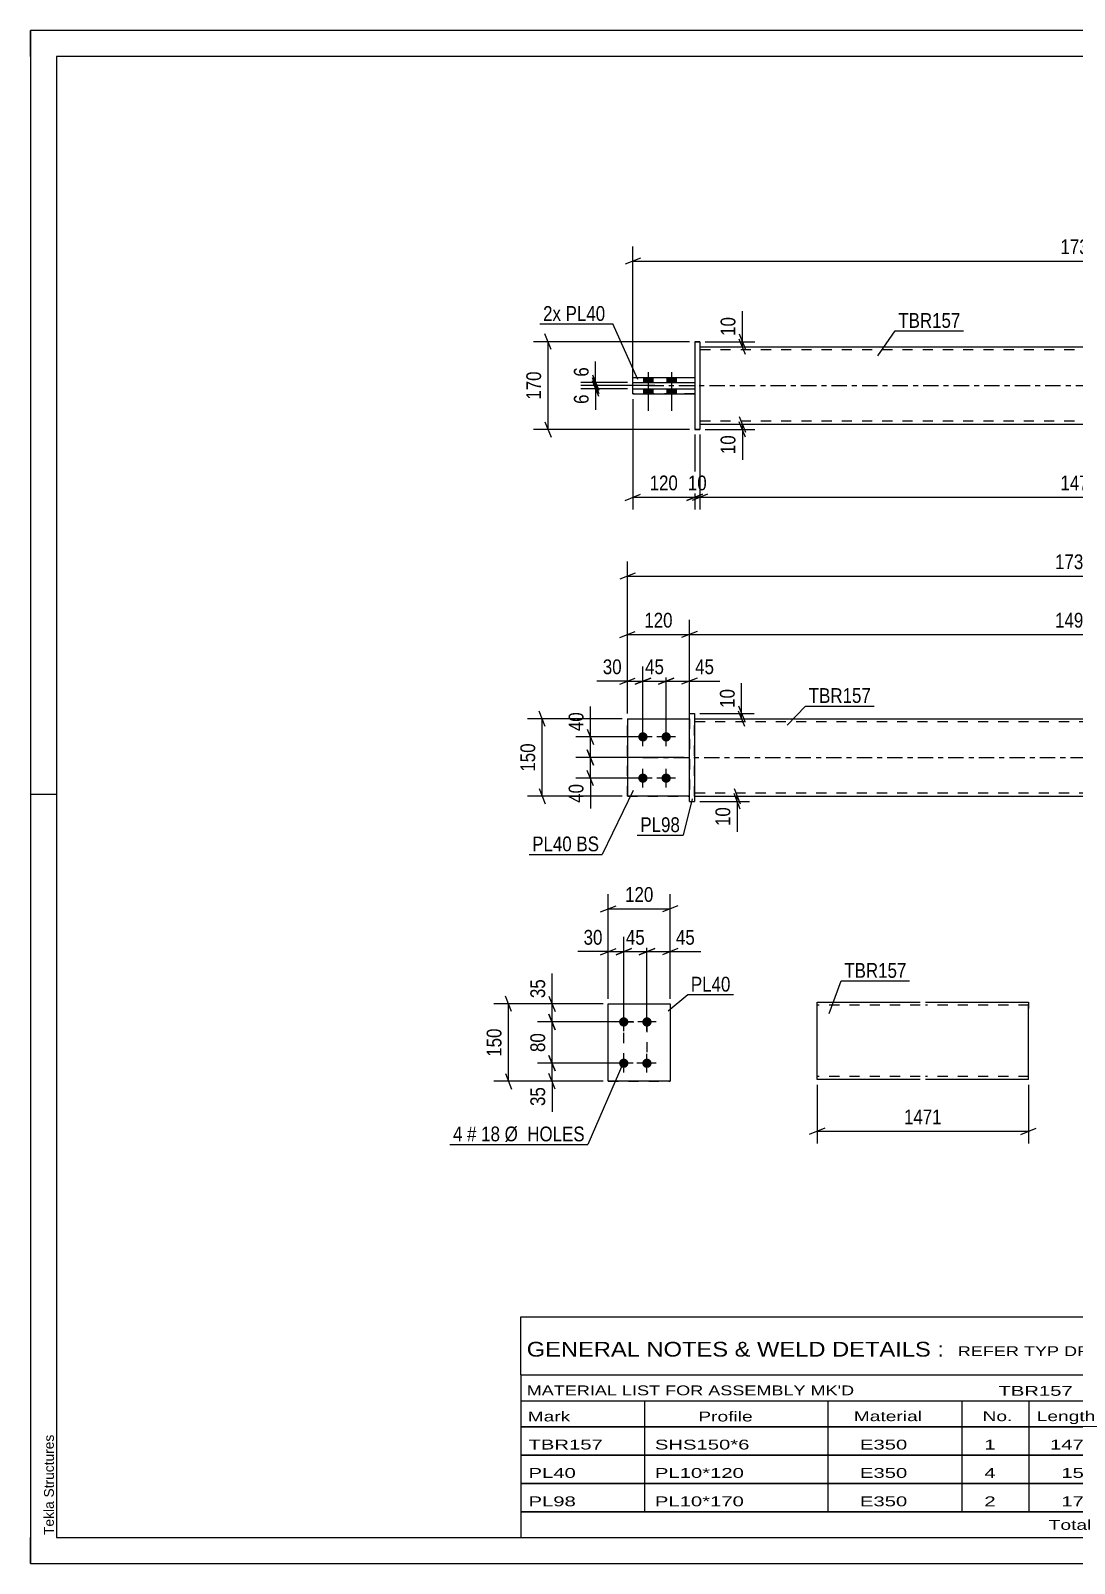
# Model space of a CAD drawing. Header units: millimetres. Extents: x 0 to 420, y 0 to 297.
# Drawn here: x 0 to 202.3, y 0 to 297 of the extents above; entities that cross this region are included whole.
import ezdxf

# ---------------------------------------------------------------- set-up
doc = ezdxf.new("R2010")
doc.units = ezdxf.units.MM
doc.linetypes.add('DXK_LINE_DOT2', pattern=[3.9198, 1.9599, -1.9599])
doc.linetypes.add('DXK_LINE_DOT3', pattern=[5.9187, 2.979, -0.9799, 0.9799, -0.9799])
doc.styles.add('Arial', font='ARIAL.TTF', dxfattribs={"height": 0.2})
doc.styles.add('Arial Narrow', font='ARIALN.TTF', dxfattribs={"height": 0.2})

# ---------------------------------------------------------------- blocks, each defined once
blk = doc.blocks.new('Unknown-580581683-1163')
at = {"color": 5, "linetype": 'Continuous'}
for p, q in [((420, 297), (0, 297)), ((0, 297), (0, 0)), ((0, 292), (0, 297)), ((415, 292), (5, 292)), ((5, 292), (5, 5)), ((5, 149), (0, 149)), ((0, 0), (0, 5)), ((5, 5), (415, 5)), ((0, 0), (420, 0))]:
    blk.add_line(p, q, dxfattribs=at)
at = {"color": 174, "linetype": 'Continuous', "style": 'Arial'}
blk.add_text('Tekla Structures', height=1.9102, rotation=90, dxfattribs=at).set_placement((4.5, 5.5))
blk = doc.blocks.new('Part-580581683-1797 - 1790')
at = {"color": 2, "linetype": 'Continuous'}
for p, q in [((128.68, 163.65), (275.75, 163.65)), ((128.68, 148.65), (275.75, 148.65))]:
    blk.add_line(p, q, dxfattribs=at)
at = {"color": 7, "linetype": 'DXK_LINE_DOT2'}
for p, q in [((128.68, 148.65), (128.68, 163.65)), ((275.75, 163.65), (275.75, 148.65)), ((275.75, 163.05), (128.68, 163.05)), ((275.75, 149.25), (128.68, 149.25))]:
    blk.add_line(p, q, dxfattribs=at)
at = {"color": 7, "linetype": 'DXK_LINE_DOT3'}
blk.add_line((118.68, 156.15), (285.75, 156.15), dxfattribs=at)
blk = doc.blocks.new('Bolt-580581683-1804 - 1790')
at = {"linetype": 'Continuous'}
for points in [[(118.68, 161.05), (118.86, 161.03), (119.04, 160.97), (119.21, 160.88), (119.35, 160.75), (119.46, 160.6), (119.53, 160.43), (119.57, 160.24), (119.57, 160.05), (119.53, 159.87), (119.46, 159.7), (119.35, 159.55), (119.21, 159.42), (119.04, 159.33), (118.86, 159.27), (118.68, 159.25), (118.49, 159.27), (118.31, 159.33), (118.15, 159.42), (118.01, 159.55), (117.9, 159.7), (117.82, 159.87), (117.78, 160.05), (117.78, 160.24), (117.82, 160.43), (117.9, 160.6), (118.01, 160.75), (118.15, 160.88), (118.31, 160.97), (118.49, 161.03)], [(123.18, 161.05), (123.36, 161.03), (123.54, 160.97), (123.71, 160.88), (123.85, 160.75), (123.96, 160.6), (124.03, 160.43), (124.07, 160.24), (124.07, 160.05), (124.03, 159.87), (123.96, 159.7), (123.85, 159.55), (123.71, 159.42), (123.54, 159.33), (123.36, 159.27), (123.18, 159.25), (122.99, 159.27), (122.81, 159.33), (122.65, 159.42), (122.51, 159.55), (122.4, 159.7), (122.32, 159.87), (122.28, 160.05), (122.28, 160.24), (122.32, 160.43), (122.4, 160.6), (122.51, 160.75), (122.65, 160.88), (122.81, 160.97), (122.99, 161.03)], [(118.68, 153.05), (118.86, 153.03), (119.04, 152.97), (119.21, 152.88), (119.35, 152.75), (119.46, 152.6), (119.53, 152.43), (119.57, 152.24), (119.57, 152.05), (119.53, 151.87), (119.46, 151.7), (119.35, 151.55), (119.21, 151.42), (119.04, 151.33), (118.86, 151.27), (118.68, 151.25), (118.49, 151.27), (118.31, 151.33), (118.15, 151.42), (118.01, 151.55), (117.9, 151.7), (117.82, 151.87), (117.78, 152.05), (117.78, 152.24), (117.82, 152.43), (117.9, 152.6), (118.01, 152.75), (118.15, 152.88), (118.31, 152.97), (118.49, 153.03)], [(123.18, 153.05), (123.36, 153.03), (123.54, 152.97), (123.71, 152.88), (123.85, 152.75), (123.96, 152.6), (124.03, 152.43), (124.07, 152.24), (124.07, 152.05), (124.03, 151.87), (123.96, 151.7), (123.85, 151.55), (123.71, 151.42), (123.54, 151.33), (123.36, 151.27), (123.18, 151.25), (122.99, 151.27), (122.81, 151.33), (122.65, 151.42), (122.51, 151.55), (122.4, 151.7), (122.32, 151.87), (122.28, 152.05), (122.28, 152.24), (122.32, 152.43), (122.4, 152.6), (122.51, 152.75), (122.65, 152.88), (122.81, 152.97), (122.99, 153.03)]]:
    blk.add_hatch(color=1, dxfattribs=at).paths.add_polyline_path(points)
at = {"color": 1, "linetype": 'Continuous'}
for p, q in [((118.68, 158.35), (118.68, 161.95)), ((123.18, 158.35), (123.18, 161.95)), ((120.48, 160.15), (116.88, 160.15)), ((124.98, 160.15), (121.38, 160.15)), ((120.48, 152.15), (116.88, 152.15)), ((118.68, 150.35), (118.68, 153.95)), ((124.98, 152.15), (121.38, 152.15)), ((123.18, 150.35), (123.18, 153.95))]:
    blk.add_line(p, q, dxfattribs=at)
blk = doc.blocks.new('Part-580581683-1819 - 1790')
at = {"color": 2, "linetype": 'Continuous'}
for p, q in [((127.68, 164.65), (128.68, 164.65)), ((127.68, 147.65), (127.68, 164.65)), ((128.68, 164.65), (128.68, 164.65)), ((128.68, 164.65), (128.68, 147.65)), ((127.68, 147.65), (128.68, 147.65))]:
    blk.add_line(p, q, dxfattribs=at)
at = {"color": 7, "linetype": 'DXK_LINE_DOT2'}
for p, q in [((127.68, 164.65), (128.68, 164.65)), ((127.68, 147.65), (128.68, 147.65))]:
    blk.add_line(p, q, dxfattribs=at)
blk = doc.blocks.new('Part-580581683-1824 - 1790')
at = {"color": 7, "linetype": 'DXK_LINE_DOT2'}
for p, q in [((115.68, 163.65), (127.68, 163.65)), ((115.68, 163.65), (127.68, 163.65)), ((115.68, 148.65), (115.68, 163.65)), ((127.68, 163.65), (127.68, 163.65)), ((127.68, 163.65), (127.68, 148.65)), ((115.68, 148.65), (127.68, 148.65)), ((127.68, 148.65), (115.68, 148.65)), ((115.68, 148.65), (115.68, 148.65))]:
    blk.add_line(p, q, dxfattribs=at)
blk = doc.blocks.new('Part-580581683-1829 - 1790')
at = {"color": 2, "linetype": 'Continuous'}
for p, q in [((115.68, 163.65), (127.68, 163.65)), ((115.68, 163.65), (115.68, 148.65)), ((127.68, 148.65), (115.68, 148.65)), ((115.68, 148.65), (115.68, 148.65))]:
    blk.add_line(p, q, dxfattribs=at)
at = {"color": 7, "linetype": 'DXK_LINE_DOT2'}
for p, q in [((115.68, 163.65), (127.68, 163.65)), ((127.68, 163.65), (127.68, 163.65)), ((127.68, 163.65), (127.68, 148.65)), ((115.68, 148.65), (127.68, 148.65))]:
    blk.add_line(p, q, dxfattribs=at)
blk = doc.blocks.new('Part-580581683-2133 - 2111')
at = {"color": 2, "linetype": 'Continuous'}
for p, q in [((116.72, 227.62), (128.72, 227.62)), ((116.72, 226.62), (116.72, 227.62)), ((116.72, 226.62), (128.72, 226.62)), ((116.72, 226.62), (116.72, 226.62))]:
    blk.add_line(p, q, dxfattribs=at)
at = {"color": 7, "linetype": 'DXK_LINE_DOT2'}
for p, q in [((116.72, 227.62), (128.72, 227.62)), ((128.72, 226.62), (116.72, 226.62)), ((128.72, 227.62), (128.72, 226.62))]:
    blk.add_line(p, q, dxfattribs=at)
blk = doc.blocks.new('Part-580581683-2139 - 2111')
at = {"color": 2, "linetype": 'Continuous'}
for p, q in [((129.72, 235.72), (276.79, 235.72)), ((129.72, 220.72), (276.79, 220.72))]:
    blk.add_line(p, q, dxfattribs=at)
at = {"color": 7, "linetype": 'DXK_LINE_DOT2'}
for p, q in [((129.72, 235.72), (129.72, 220.72)), ((276.79, 235.12), (129.72, 235.12)), ((276.79, 235.72), (276.79, 220.72)), ((276.79, 221.32), (129.72, 221.32))]:
    blk.add_line(p, q, dxfattribs=at)
at = {"color": 7, "linetype": 'DXK_LINE_DOT3'}
blk.add_line((119.72, 228.22), (286.79, 228.22), dxfattribs=at)
blk = doc.blocks.new('Part-580581683-2123 - 2111')
at = {"color": 2, "linetype": 'Continuous'}
for p, q in [((128.72, 236.72), (129.72, 236.72)), ((128.72, 236.72), (128.72, 219.72)), ((129.72, 236.72), (129.72, 236.72)), ((129.72, 236.72), (129.72, 219.72)), ((129.72, 219.72), (128.72, 219.72)), ((128.72, 219.72), (128.72, 219.72))]:
    blk.add_line(p, q, dxfattribs=at)
at = {"color": 7, "linetype": 'DXK_LINE_DOT2'}
for p, q in [((129.72, 236.72), (128.72, 236.72)), ((129.72, 236.72), (129.72, 236.72)), ((128.72, 219.72), (129.72, 219.72))]:
    blk.add_line(p, q, dxfattribs=at)
blk = doc.blocks.new('Part-580581683-2128 - 2111')
at = {"color": 2, "linetype": 'Continuous'}
for p, q in [((116.72, 229.82), (128.72, 229.82)), ((116.72, 228.82), (116.72, 229.82)), ((116.72, 228.82), (128.72, 228.82)), ((116.72, 228.82), (116.72, 228.82))]:
    blk.add_line(p, q, dxfattribs=at)
at = {"color": 7, "linetype": 'DXK_LINE_DOT2'}
for p, q in [((116.72, 229.82), (128.72, 229.82)), ((116.72, 229.82), (116.72, 229.82)), ((116.72, 228.82), (128.72, 228.82)), ((128.72, 229.82), (128.72, 228.82))]:
    blk.add_line(p, q, dxfattribs=at)
blk = doc.blocks.new('Bolt-580581683-2141 - 2111')
at = {"linetype": 'Continuous'}
for points in [[(118.82, 228.82), (120.62, 228.82), (120.62, 229.82), (118.82, 229.82)], [(118.82, 228.82), (120.62, 228.82), (120.62, 229.82), (118.82, 229.82)], [(123.32, 228.82), (125.12, 228.82), (125.12, 229.82), (123.32, 229.82)], [(123.32, 228.82), (125.12, 228.82), (125.12, 229.82), (123.32, 229.82)], [(118.82, 226.62), (120.62, 226.62), (120.62, 227.62), (118.82, 227.62)], [(118.82, 226.62), (120.62, 226.62), (120.62, 227.62), (118.82, 227.62)], [(123.32, 226.62), (125.12, 226.62), (125.12, 227.62), (123.32, 227.62)], [(123.32, 226.62), (125.12, 226.62), (125.12, 227.62), (123.32, 227.62)]]:
    blk.add_hatch(color=1, dxfattribs=at).paths.add_polyline_path(points)
at = {"color": 1, "linetype": 'Continuous'}
for p, q in [((118.82, 229.82), (118.82, 228.82)), ((118.82, 229.82), (118.82, 228.82)), ((119.72, 230.82), (119.72, 223.32)), ((119.72, 230.82), (119.72, 223.32)), ((120.62, 229.82), (120.62, 228.82)), ((120.62, 229.82), (120.62, 228.82)), ((123.32, 229.82), (123.32, 228.82)), ((123.32, 229.82), (123.32, 228.82)), ((124.22, 230.82), (124.22, 223.32)), ((124.22, 230.82), (124.22, 223.32)), ((125.12, 229.82), (125.12, 228.82)), ((125.12, 229.82), (125.12, 228.82)), ((118.82, 227.62), (118.82, 226.62)), ((118.82, 227.62), (118.82, 226.62)), ((120.62, 227.62), (120.62, 226.62)), ((120.62, 227.62), (120.62, 226.62)), ((123.32, 227.62), (123.32, 226.62)), ((123.32, 227.62), (123.32, 226.62)), ((125.12, 227.62), (125.12, 226.62)), ((125.12, 227.62), (125.12, 226.62))]:
    blk.add_line(p, q, dxfattribs=at)
blk = doc.blocks.new('Part-580581683-1458 - 1409')
at = {"color": 2, "linetype": 'Continuous'}
for p, q in [((111.96, 108.41), (123.96, 108.41)), ((111.96, 93.41), (111.96, 108.41)), ((123.96, 108.41), (123.96, 108.41)), ((123.96, 108.41), (123.96, 93.41)), ((123.96, 93.41), (111.96, 93.41)), ((111.96, 93.41), (111.96, 93.41))]:
    blk.add_line(p, q, dxfattribs=at)
at = {"color": 7, "linetype": 'DXK_LINE_DOT2'}
for p, q in [((111.96, 108.41), (123.96, 108.41)), ((111.96, 93.41), (123.96, 93.41)), ((111.96, 93.41), (111.96, 93.41))]:
    blk.add_line(p, q, dxfattribs=at)
blk = doc.blocks.new('Bolt-580581683-1443 - 1409')
at = {"linetype": 'Continuous'}
for points in [[(114.96, 104.01), (114.77, 104.03), (114.59, 104.08), (114.43, 104.18), (114.29, 104.3), (114.18, 104.46), (114.1, 104.63), (114.06, 104.81), (114.06, 105), (114.1, 105.18), (114.18, 105.36), (114.29, 105.51), (114.43, 105.63), (114.59, 105.73), (114.77, 105.79), (114.96, 105.81), (115.15, 105.79), (115.33, 105.73), (115.49, 105.63), (115.63, 105.51), (115.74, 105.36), (115.82, 105.18), (115.85, 105), (115.85, 104.81), (115.82, 104.63), (115.74, 104.46), (115.63, 104.3), (115.49, 104.18), (115.33, 104.08), (115.15, 104.03)], [(119.46, 104.01), (119.27, 104.03), (119.09, 104.08), (118.93, 104.18), (118.79, 104.3), (118.68, 104.46), (118.6, 104.63), (118.56, 104.81), (118.56, 105), (118.6, 105.18), (118.68, 105.36), (118.79, 105.51), (118.93, 105.63), (119.09, 105.73), (119.27, 105.79), (119.46, 105.81), (119.65, 105.79), (119.83, 105.73), (119.99, 105.63), (120.13, 105.51), (120.24, 105.36), (120.32, 105.18), (120.35, 105), (120.35, 104.81), (120.32, 104.63), (120.24, 104.46), (120.13, 104.3), (119.99, 104.18), (119.83, 104.08), (119.65, 104.03)], [(114.96, 96.01), (114.77, 96.03), (114.59, 96.08), (114.43, 96.18), (114.29, 96.3), (114.18, 96.46), (114.1, 96.63), (114.06, 96.81), (114.06, 97), (114.1, 97.18), (114.18, 97.36), (114.29, 97.51), (114.43, 97.63), (114.59, 97.73), (114.77, 97.79), (114.96, 97.81), (115.15, 97.79), (115.33, 97.73), (115.49, 97.63), (115.63, 97.51), (115.74, 97.36), (115.82, 97.18), (115.85, 97), (115.85, 96.81), (115.82, 96.63), (115.74, 96.46), (115.63, 96.3), (115.49, 96.18), (115.33, 96.08), (115.15, 96.03)], [(119.46, 96.01), (119.27, 96.03), (119.09, 96.08), (118.93, 96.18), (118.79, 96.3), (118.68, 96.46), (118.6, 96.63), (118.56, 96.81), (118.56, 97), (118.6, 97.18), (118.68, 97.36), (118.79, 97.51), (118.93, 97.63), (119.09, 97.73), (119.27, 97.79), (119.46, 97.81), (119.65, 97.79), (119.83, 97.73), (119.99, 97.63), (120.13, 97.51), (120.24, 97.36), (120.32, 97.18), (120.35, 97), (120.35, 96.81), (120.32, 96.63), (120.24, 96.46), (120.13, 96.3), (119.99, 96.18), (119.83, 96.08), (119.65, 96.03)]]:
    blk.add_hatch(color=1, dxfattribs=at).paths.add_polyline_path(points)
at = {"color": 1, "linetype": 'Continuous'}
for p, q in [((116.76, 104.91), (113.16, 104.91)), ((114.96, 103.11), (114.96, 106.71)), ((121.26, 104.91), (117.66, 104.91)), ((119.46, 103.11), (119.46, 106.71)), ((114.96, 95.11), (114.96, 98.71)), ((119.46, 95.11), (119.46, 98.71)), ((116.76, 96.91), (113.16, 96.91)), ((121.26, 96.91), (117.66, 96.91))]:
    blk.add_line(p, q, dxfattribs=at)
blk = doc.blocks.new('Part-580581683-1273 - 1255')
at = {"color": 2, "linetype": 'Continuous'}
for p, q in [((152.43, 93.82), (152.43, 108.73)), ((152.43, 108.73), (172.43, 108.73)), ((173.43, 108.73), (193.43, 108.73)), ((193.43, 108.73), (193.43, 108.64)), ((193.43, 108.64), (193.43, 107.53)), ((193.43, 93.73), (193.43, 107.53)), ((152.43, 93.73), (152.43, 93.82)), ((172.43, 93.73), (152.43, 93.73)), ((193.43, 93.73), (173.43, 93.73))]:
    blk.add_line(p, q, dxfattribs=at)
at = {"color": 7, "linetype": 'DXK_LINE_DOT2'}
for p, q in [((172.43, 108.13), (152.43, 108.13)), ((193.43, 108.13), (173.43, 108.13)), ((193.43, 107.53), (193.43, 108.38)), ((152.43, 94.33), (152.43, 94.38)), ((172.43, 94.33), (152.43, 94.33)), ((152.43, 93.73), (152.43, 93.73)), ((193.43, 94.33), (173.43, 94.33)), ((193.43, 94.33), (193.43, 94.38))]:
    blk.add_line(p, q, dxfattribs=at)
blk = doc.blocks.new('Rectangle-580581683-1567 - 1409')
at = {"color": 1, "linetype": 'DXK_LINE_DOT2'}
blk.add_lwpolyline([(114.96, 104.91), (119.46, 104.91), (119.46, 96.91), (114.96, 96.91), (114.96, 104.91)], close=True, dxfattribs=at)
blk = doc.blocks.new('StraightDimension-580581683-1861 - 1790')
at = {"color": 7, "linetype": 'Continuous'}
for p, q in [((107.9, 161.65), (109.1, 158.65)), ((117.68, 160.15), (105.65, 160.15)), ((109.1, 154.65), (107.9, 157.65)), ((108.5, 156.15), (108.5, 160.15)), ((126.68, 156.15), (105.65, 156.15))]:
    blk.add_line(p, q, dxfattribs=at)
at = {"color": 0}
blk.add_wipeout([(107.75, 165.53), (103.55, 165.53), (103.55, 160.67), (107.75, 160.67)], dxfattribs=at)
at = {"color": 7, "linetype": 'Continuous'}
blk.add_line((108.5, 160.15), (108.5, 166.05), dxfattribs=at)
blk.add_line((108.5, 160.15), (108.5, 166.05), dxfattribs=at)
at = {"color": 3, "style": 'Arial Narrow'}
blk.add_text('40', height=2.863, rotation=90.0002, dxfattribs=at).set_placement((107.15, 161.27))
blk = doc.blocks.new('StraightDimension-580581683-3086 - 1790')
at = {"color": 7, "linetype": 'Continuous'}
for p, q in [((129.68, 148.65), (139.35, 148.65)), ((136.35, 150.15), (137.55, 147.15)), ((137.55, 146.15), (136.35, 149.15)), ((136.95, 147.65), (136.95, 148.65)), ((129.68, 147.65), (139.35, 147.65))]:
    blk.add_line(p, q, dxfattribs=at)
at = {"color": 0}
blk.add_wipeout([(136.2, 147.12), (132, 147.12), (132, 142.27), (136.2, 142.27)], dxfattribs=at)
at = {"color": 7, "linetype": 'Continuous'}
blk.add_line((136.95, 147.65), (136.95, 141.74), dxfattribs=at)
blk.add_line((136.95, 147.65), (136.95, 141.74), dxfattribs=at)
at = {"color": 3, "style": 'Arial Narrow'}
blk.add_text('10', height=2.863, rotation=90.0002, dxfattribs=at).set_placement((135.6, 142.87))
blk = doc.blocks.new('StraightDimension-580581683-3116 - 1790')
at = {"color": 7, "linetype": 'Continuous'}
for p, q in [((129.68, 164.65), (140.21, 164.65)), ((129.68, 163.65), (140.21, 163.65)), ((137.21, 166.15), (138.41, 163.15)), ((138.41, 162.15), (137.21, 165.15)), ((137.81, 163.65), (137.81, 164.65))]:
    blk.add_line(p, q, dxfattribs=at)
at = {"color": 0}
blk.add_wipeout([(137.06, 170.03), (132.86, 170.03), (132.86, 165.17), (137.06, 165.17)], dxfattribs=at)
at = {"color": 7, "linetype": 'Continuous'}
blk.add_line((137.81, 164.65), (137.81, 170.55), dxfattribs=at)
blk.add_line((137.81, 164.65), (137.81, 170.55), dxfattribs=at)
at = {"color": 3, "style": 'Arial Narrow'}
blk.add_text('10', height=2.863, rotation=90.0002, dxfattribs=at).set_placement((136.46, 165.77))
blk = doc.blocks.new('StraightDimension-580581683-1870 - 1790')
at = {"color": 7, "linetype": 'Continuous'}
for p, q in [((107.9, 157.65), (109.1, 154.65)), ((126.68, 156.15), (105.65, 156.15)), ((108.5, 152.15), (108.5, 156.15)), ((117.68, 152.15), (105.65, 152.15)), ((109.1, 150.65), (107.9, 153.65))]:
    blk.add_line(p, q, dxfattribs=at)
at = {"color": 0}
blk.add_wipeout([(107.75, 151.62), (103.55, 151.62), (103.55, 146.77), (107.75, 146.77)], dxfattribs=at)
at = {"color": 7, "linetype": 'Continuous'}
blk.add_line((108.5, 152.15), (108.5, 146.24), dxfattribs=at)
blk.add_line((108.5, 152.15), (108.5, 146.24), dxfattribs=at)
at = {"color": 3, "style": 'Arial Narrow'}
blk.add_text('40', height=2.863, rotation=90.0002, dxfattribs=at).set_placement((107.15, 147.37))
blk = doc.blocks.new('StraightDimension-580581683-1880 - 1790')
at = {"color": 7, "linetype": 'Continuous'}
for p, q in [((114.68, 163.65), (96.29, 163.65)), ((99.74, 162.15), (98.54, 165.15)), ((99.14, 148.65), (99.14, 163.65)), ((114.68, 148.65), (96.29, 148.65)), ((98.54, 150.15), (99.74, 147.15))]:
    blk.add_line(p, q, dxfattribs=at)
at = {"color": 0}
blk.add_wipeout([(98.39, 159.49), (94.19, 159.49), (94.19, 152.81), (98.39, 152.81)], dxfattribs=at)
at = {"color": 3, "style": 'Arial Narrow'}
blk.add_text('150', height=2.863, rotation=90.0002, dxfattribs=at).set_placement((97.79, 153.41))
blk = doc.blocks.new('StraightDimension-580581683-1900 - 1790')
at = {"color": 7, "linetype": 'Continuous'}
for p, q in [((123.18, 161.15), (123.18, 173.8)), ((127.68, 164.65), (127.68, 173.8)), ((121.68, 170.35), (124.68, 171.55)), ((123.18, 170.95), (127.68, 170.95)), ((129.18, 171.55), (126.18, 170.35))]:
    blk.add_line(p, q, dxfattribs=at)
at = {"color": 0}
blk.add_wipeout([(133.06, 171.7), (133.06, 175.9), (128.2, 175.9), (128.2, 171.7)], dxfattribs=at)
at = {"color": 7, "linetype": 'Continuous'}
blk.add_line((127.68, 170.95), (133.58, 170.95), dxfattribs=at)
blk.add_line((127.68, 170.95), (133.58, 170.95), dxfattribs=at)
at = {"color": 3, "style": 'Arial Narrow'}
blk.add_text('45', height=2.863, dxfattribs=at).set_placement((128.8, 172.3))
blk = doc.blocks.new('StraightDimension-580581683-1916 - 1790')
at = {"color": 7, "linetype": 'Continuous'}
for p, q in [((118.68, 161.15), (118.68, 173.8)), ((123.18, 161.15), (123.18, 173.8)), ((117.18, 170.35), (120.18, 171.55)), ((118.68, 170.95), (123.18, 170.95)), ((124.68, 171.55), (121.68, 170.35))]:
    blk.add_line(p, q, dxfattribs=at)
at = {"color": 0}
blk.add_wipeout([(123.36, 171.7), (123.36, 175.9), (118.5, 175.9), (118.5, 171.7)], dxfattribs=at)
at = {"color": 3, "style": 'Arial Narrow'}
blk.add_text('45', height=2.863, dxfattribs=at).set_placement((119.1, 172.3))
blk = doc.blocks.new('StraightDimension-580581683-1929 - 1790')
at = {"color": 7, "linetype": 'Continuous'}
for p, q in [((115.68, 164.65), (115.68, 173.8)), ((118.68, 161.15), (118.68, 173.8)), ((114.18, 170.35), (117.18, 171.55)), ((115.68, 170.95), (118.68, 170.95)), ((120.18, 171.55), (117.18, 170.35))]:
    blk.add_line(p, q, dxfattribs=at)
at = {"color": 0}
blk.add_wipeout([(115.15, 171.7), (115.15, 175.9), (110.3, 175.9), (110.3, 171.7)], dxfattribs=at)
at = {"color": 7, "linetype": 'Continuous'}
blk.add_line((115.68, 170.95), (109.77, 170.95), dxfattribs=at)
blk.add_line((115.68, 170.95), (109.77, 170.95), dxfattribs=at)
at = {"color": 3, "style": 'Arial Narrow'}
blk.add_text('30', height=2.863, dxfattribs=at).set_placement((110.9, 172.3))
blk = doc.blocks.new('StraightDimension-580581683-1946 - 1790')
at = {"color": 7, "linetype": 'Continuous'}
for p, q in [((115.68, 164.65), (115.68, 182.83)), ((127.68, 157.15), (127.68, 182.83)), ((114.18, 179.38), (117.18, 180.58)), ((115.68, 179.98), (127.68, 179.98)), ((129.18, 180.58), (126.18, 179.38))]:
    blk.add_line(p, q, dxfattribs=at)
at = {"color": 0}
blk.add_wipeout([(125.02, 180.73), (125.02, 184.93), (118.34, 184.93), (118.34, 180.73)], dxfattribs=at)
at = {"color": 3, "style": 'Arial Narrow'}
blk.add_text('120', height=2.863, dxfattribs=at).set_placement((118.94, 181.33))
blk = doc.blocks.new('StraightDimension-580581683-1961 - 1790')
at = {"color": 7, "linetype": 'Continuous'}
for p, q in [((127.68, 157.15), (127.68, 182.83)), ((276.75, 164.65), (276.75, 182.83)), ((129.18, 180.58), (126.18, 179.38)), ((127.68, 179.98), (276.75, 179.98)), ((275.25, 179.38), (278.25, 180.58))]:
    blk.add_line(p, q, dxfattribs=at)
at = {"color": 0}
blk.add_wipeout([(206.47, 180.73), (206.47, 184.93), (197.96, 184.93), (197.96, 180.73)], dxfattribs=at)
at = {"color": 3, "style": 'Arial Narrow'}
blk.add_text('1491', height=2.863, dxfattribs=at).set_placement((198.56, 181.33))
blk = doc.blocks.new('StraightDimension-580581683-2015 - 1790')
at = {"color": 7, "linetype": 'Continuous'}
for p, q in [((115.68, 164.65), (115.68, 194.15)), ((288.75, 164.65), (288.75, 194.15)), ((117.18, 191.9), (114.18, 190.7)), ((115.68, 191.3), (288.75, 191.3)), ((287.25, 190.7), (290.25, 191.9))]:
    blk.add_line(p, q, dxfattribs=at)
at = {"color": 0}
blk.add_wipeout([(206.47, 192.05), (206.47, 196.25), (197.96, 196.25), (197.96, 192.05)], dxfattribs=at)
at = {"color": 3, "style": 'Arial Narrow'}
blk.add_text('1731', height=2.863, dxfattribs=at).set_placement((198.56, 192.65))
blk = doc.blocks.new('StraightDimension-580581683-3199 - 2111')
at = {"color": 7, "linetype": 'Continuous'}
for p, q in [((137.35, 238.22), (138.55, 235.22)), ((130.72, 236.72), (140.35, 236.72)), ((130.72, 235.72), (140.35, 235.72)), ((138.55, 234.22), (137.35, 237.22)), ((137.95, 235.72), (137.95, 236.72))]:
    blk.add_line(p, q, dxfattribs=at)
at = {"color": 0}
blk.add_wipeout([(137.2, 242.1), (133, 242.1), (133, 237.25), (137.2, 237.25)], dxfattribs=at)
at = {"color": 7, "linetype": 'Continuous'}
blk.add_line((137.95, 236.72), (137.95, 242.63), dxfattribs=at)
blk.add_line((137.95, 236.72), (137.95, 242.63), dxfattribs=at)
at = {"color": 3, "style": 'Arial Narrow'}
blk.add_text('10', height=2.863, rotation=90.0002, dxfattribs=at).set_placement((136.6, 237.85))
blk = doc.blocks.new('StraightDimension-580581683-3201 - 2111')
at = {"color": 7, "linetype": 'Continuous'}
for p, q in [((130.72, 220.72), (140.35, 220.72)), ((137.35, 222.22), (138.55, 219.22)), ((138.55, 218.22), (137.35, 221.22)), ((137.95, 219.72), (137.95, 220.72)), ((130.72, 219.72), (140.35, 219.72))]:
    blk.add_line(p, q, dxfattribs=at)
at = {"color": 0}
blk.add_wipeout([(137.2, 219.2), (133, 219.2), (133, 214.34), (137.2, 214.34)], dxfattribs=at)
at = {"color": 7, "linetype": 'Continuous'}
blk.add_line((137.95, 219.72), (137.95, 213.82), dxfattribs=at)
blk.add_line((137.95, 219.72), (137.95, 213.82), dxfattribs=at)
at = {"color": 3, "style": 'Arial Narrow'}
blk.add_text('10', height=2.863, rotation=90.0002, dxfattribs=at).set_placement((136.6, 214.94))
blk = doc.blocks.new('StraightDimension-580581683-2145 - 2111')
at = {"color": 7, "linetype": 'Continuous'}
for p, q in [((108.9, 229.72), (110.1, 226.72)), ((110.1, 226.12), (108.9, 229.12)), ((120.97, 228.22), (106.65, 228.22)), ((115.72, 227.62), (106.65, 227.62)), ((109.5, 227.62), (109.5, 228.22))]:
    blk.add_line(p, q, dxfattribs=at)
at = {"color": 0}
blk.add_wipeout([(108.75, 227.1), (104.55, 227.1), (104.55, 224.07), (108.75, 224.07)], dxfattribs=at)
at = {"color": 7, "linetype": 'Continuous'}
blk.add_line((109.5, 227.62), (109.5, 223.55), dxfattribs=at)
blk.add_line((109.5, 227.62), (109.5, 223.55), dxfattribs=at)
at = {"color": 3, "style": 'Arial Narrow'}
blk.add_text('6', height=2.86, rotation=90.0002, dxfattribs=at).set_placement((108.15, 224.67))
blk = doc.blocks.new('StraightDimension-580581683-2157 - 2111')
at = {"color": 7, "linetype": 'Continuous'}
for p, q in [((115.72, 228.82), (106.65, 228.82)), ((108.9, 230.32), (110.1, 227.32)), ((110.1, 226.72), (108.9, 229.72)), ((109.5, 228.22), (109.5, 228.82)), ((120.97, 228.22), (106.65, 228.22))]:
    blk.add_line(p, q, dxfattribs=at)
at = {"color": 0}
blk.add_wipeout([(108.75, 232.38), (104.55, 232.38), (104.55, 229.35), (108.75, 229.35)], dxfattribs=at)
at = {"color": 7, "linetype": 'Continuous'}
blk.add_line((109.5, 228.82), (109.5, 232.9), dxfattribs=at)
blk.add_line((109.5, 228.82), (109.5, 232.9), dxfattribs=at)
at = {"color": 3, "style": 'Arial Narrow'}
blk.add_text('6', height=2.86, rotation=90.0002, dxfattribs=at).set_placement((108.15, 229.95))
blk = doc.blocks.new('StraightDimension-580581683-2236 - 2111')
at = {"color": 7, "linetype": 'Continuous'}
for p, q in [((116.72, 225.62), (116.72, 204.18)), ((128.72, 218.72), (128.72, 204.18)), ((115.22, 205.98), (118.22, 207.18)), ((116.72, 206.58), (128.72, 206.58)), ((130.22, 207.18), (127.22, 205.98))]:
    blk.add_line(p, q, dxfattribs=at)
at = {"color": 0}
blk.add_wipeout([(126.06, 207.33), (126.06, 211.53), (119.37, 211.53), (119.37, 207.33)], dxfattribs=at)
at = {"color": 3, "style": 'Arial Narrow'}
blk.add_text('120', height=2.863, dxfattribs=at).set_placement((119.97, 207.93))
blk = doc.blocks.new('StraightDimension-580581683-2246 - 2111')
at = {"color": 7, "linetype": 'Continuous'}
for p, q in [((128.72, 218.72), (128.72, 204.18)), ((129.72, 218.72), (129.72, 204.18)), ((127.22, 205.98), (130.22, 207.18)), ((131.22, 207.18), (128.22, 205.98)), ((128.72, 206.58), (129.72, 206.58))]:
    blk.add_line(p, q, dxfattribs=at)
at = {"color": 0}
blk.add_wipeout([(131.64, 207.33), (131.64, 211.53), (126.79, 211.53), (126.79, 207.33)], dxfattribs=at)
at = {"color": 3, "style": 'Arial Narrow'}
blk.add_text('10', height=2.863, dxfattribs=at).set_placement((127.39, 207.93))
blk = doc.blocks.new('StraightDimension-580581683-2255 - 2111')
at = {"color": 7, "linetype": 'Continuous'}
for p, q in [((129.72, 218.72), (129.72, 204.18)), ((276.79, 218.72), (276.79, 204.18)), ((131.22, 207.18), (128.22, 205.98)), ((129.72, 206.58), (276.79, 206.58)), ((275.29, 205.98), (278.29, 207.18))]:
    blk.add_line(p, q, dxfattribs=at)
at = {"color": 0}
blk.add_wipeout([(207.51, 207.33), (207.51, 211.53), (199, 211.53), (199, 207.33)], dxfattribs=at)
at = {"color": 3, "style": 'Arial Narrow'}
blk.add_text('1471', height=2.863, dxfattribs=at).set_placement((199.6, 207.93))
blk = doc.blocks.new('StraightDimension-580581683-2264 - 2111')
at = {"color": 7, "linetype": 'Continuous'}
for p, q in [((118.22, 252.94), (115.22, 251.74)), ((116.72, 227.62), (116.72, 255.19)), ((288.29, 251.74), (291.29, 252.94)), ((289.79, 227.62), (289.79, 255.19)), ((116.72, 252.34), (289.79, 252.34))]:
    blk.add_line(p, q, dxfattribs=at)
at = {"color": 0}
blk.add_wipeout([(207.51, 253.09), (207.51, 257.29), (199, 257.29), (199, 253.09)], dxfattribs=at)
at = {"color": 3, "style": 'Arial Narrow'}
blk.add_text('1731', height=2.863, dxfattribs=at).set_placement((199.6, 253.69))
blk = doc.blocks.new('StraightDimension-580581683-2275 - 2111')
at = {"color": 7, "linetype": 'Continuous'}
for p, q in [((100.89, 235.22), (99.69, 238.22)), ((127.72, 236.72), (97.44, 236.72)), ((100.29, 219.72), (100.29, 236.72)), ((99.69, 221.22), (100.89, 218.22)), ((127.72, 219.72), (97.44, 219.72))]:
    blk.add_line(p, q, dxfattribs=at)
at = {"color": 0}
blk.add_wipeout([(99.54, 231.57), (95.34, 231.57), (95.34, 224.88), (99.54, 224.88)], dxfattribs=at)
at = {"color": 3, "style": 'Arial Narrow'}
blk.add_text('170', height=2.863, rotation=90.0002, dxfattribs=at).set_placement((98.94, 225.48))
blk = doc.blocks.new('StraightDimension-580581683-1514 - 1409')
at = {"color": 7, "linetype": 'Continuous'}
for p, q in [((117.96, 117.93), (120.96, 119.13)), ((119.46, 105.91), (119.46, 121.38)), ((125.46, 119.13), (122.46, 117.93)), ((123.96, 109.41), (123.96, 121.38)), ((119.46, 118.53), (123.96, 118.53))]:
    blk.add_line(p, q, dxfattribs=at)
at = {"color": 0}
blk.add_wipeout([(129.34, 119.28), (129.34, 123.48), (124.48, 123.48), (124.48, 119.28)], dxfattribs=at)
at = {"color": 7, "linetype": 'Continuous'}
blk.add_line((123.96, 118.53), (129.87, 118.53), dxfattribs=at)
blk.add_line((123.96, 118.53), (129.87, 118.53), dxfattribs=at)
at = {"color": 3, "style": 'Arial Narrow'}
blk.add_text('45', height=2.863, dxfattribs=at).set_placement((125.08, 119.88))
blk = doc.blocks.new('StraightDimension-580581683-1483 - 1409')
at = {"color": 7, "linetype": 'Continuous'}
for p, q in [((100.47, 109.91), (101.67, 106.91)), ((110.96, 108.41), (98.22, 108.41)), ((101.07, 104.91), (101.07, 108.41)), ((113.96, 104.91), (98.22, 104.91)), ((101.67, 103.41), (100.47, 106.41))]:
    blk.add_line(p, q, dxfattribs=at)
at = {"color": 0}
blk.add_wipeout([(100.32, 113.79), (96.12, 113.79), (96.12, 108.93), (100.32, 108.93)], dxfattribs=at)
at = {"color": 7, "linetype": 'Continuous'}
blk.add_line((101.07, 108.41), (101.07, 114.31), dxfattribs=at)
blk.add_line((101.07, 108.41), (101.07, 114.31), dxfattribs=at)
at = {"color": 3, "style": 'Arial Narrow'}
blk.add_text('35', height=2.863, rotation=90.0002, dxfattribs=at).set_placement((99.72, 109.53))
blk = doc.blocks.new('StraightDimension-580581683-1460 - 1409')
at = {"color": 7, "linetype": 'Continuous'}
for p, q in [((100.47, 98.41), (101.67, 95.41)), ((113.96, 96.91), (98.22, 96.91)), ((101.07, 93.41), (101.07, 96.91)), ((110.96, 93.41), (98.22, 93.41)), ((101.67, 91.91), (100.47, 94.91))]:
    blk.add_line(p, q, dxfattribs=at)
at = {"color": 0}
blk.add_wipeout([(100.32, 92.88), (96.12, 92.88), (96.12, 88.02), (100.32, 88.02)], dxfattribs=at)
at = {"color": 7, "linetype": 'Continuous'}
blk.add_line((101.07, 93.41), (101.07, 87.5), dxfattribs=at)
blk.add_line((101.07, 93.41), (101.07, 87.5), dxfattribs=at)
at = {"color": 3, "style": 'Arial Narrow'}
blk.add_text('35', height=2.863, rotation=90.0002, dxfattribs=at).set_placement((99.72, 88.62))
blk = doc.blocks.new('StraightDimension-580581683-1473 - 1409')
at = {"color": 7, "linetype": 'Continuous'}
for p, q in [((113.96, 104.91), (98.22, 104.91)), ((100.47, 106.41), (101.67, 103.41)), ((101.07, 96.91), (101.07, 104.91)), ((101.67, 95.41), (100.47, 98.41)), ((113.96, 96.91), (98.22, 96.91))]:
    blk.add_line(p, q, dxfattribs=at)
at = {"color": 0}
blk.add_wipeout([(100.32, 103.33), (96.12, 103.33), (96.12, 98.48), (100.32, 98.48)], dxfattribs=at)
at = {"color": 3, "style": 'Arial Narrow'}
blk.add_text('80', height=2.863, rotation=90.0002, dxfattribs=at).set_placement((99.72, 99.08))
blk = doc.blocks.new('StraightDimension-580581683-1497 - 1409')
at = {"color": 7, "linetype": 'Continuous'}
for p, q in [((93.21, 106.91), (92.01, 109.91)), ((110.96, 108.41), (89.76, 108.41)), ((92.61, 93.41), (92.61, 108.41)), ((110.96, 93.41), (89.76, 93.41)), ((92.01, 94.91), (93.21, 91.91))]:
    blk.add_line(p, q, dxfattribs=at)
at = {"color": 0}
blk.add_wipeout([(91.86, 104.25), (87.66, 104.25), (87.66, 97.56), (91.86, 97.56)], dxfattribs=at)
at = {"color": 3, "style": 'Arial Narrow'}
blk.add_text('150', height=2.863, rotation=90.0002, dxfattribs=at).set_placement((91.26, 98.16))
blk = doc.blocks.new('StraightDimension-580581683-1527 - 1409')
at = {"color": 7, "linetype": 'Continuous'}
for p, q in [((113.46, 117.93), (116.46, 119.13)), ((114.96, 105.91), (114.96, 121.38)), ((120.96, 119.13), (117.96, 117.93)), ((119.46, 105.91), (119.46, 121.38)), ((114.96, 118.53), (119.46, 118.53))]:
    blk.add_line(p, q, dxfattribs=at)
at = {"color": 0}
blk.add_wipeout([(119.64, 119.28), (119.64, 123.48), (114.78, 123.48), (114.78, 119.28)], dxfattribs=at)
at = {"color": 3, "style": 'Arial Narrow'}
blk.add_text('45', height=2.863, dxfattribs=at).set_placement((115.38, 119.88))
blk = doc.blocks.new('StraightDimension-580581683-1537 - 1409')
at = {"color": 7, "linetype": 'Continuous'}
for p, q in [((110.46, 117.93), (113.46, 119.13)), ((111.96, 109.41), (111.96, 121.38)), ((116.46, 119.13), (113.46, 117.93)), ((114.96, 105.91), (114.96, 121.38)), ((111.96, 118.53), (114.96, 118.53))]:
    blk.add_line(p, q, dxfattribs=at)
at = {"color": 0}
blk.add_wipeout([(111.43, 119.28), (111.43, 123.48), (106.58, 123.48), (106.58, 119.28)], dxfattribs=at)
at = {"color": 7, "linetype": 'Continuous'}
blk.add_line((111.96, 118.53), (106.05, 118.53), dxfattribs=at)
blk.add_line((111.96, 118.53), (106.05, 118.53), dxfattribs=at)
at = {"color": 3, "style": 'Arial Narrow'}
blk.add_text('30', height=2.863, dxfattribs=at).set_placement((107.18, 119.88))
blk = doc.blocks.new('StraightDimension-580581683-1551 - 1409')
at = {"color": 7, "linetype": 'Continuous'}
for p, q in [((111.96, 109.41), (111.96, 129.68)), ((123.96, 109.41), (123.96, 129.68)), ((110.46, 126.23), (113.46, 127.43)), ((111.96, 126.83), (123.96, 126.83)), ((125.46, 127.43), (122.46, 126.23))]:
    blk.add_line(p, q, dxfattribs=at)
at = {"color": 0}
blk.add_wipeout([(121.3, 127.58), (121.3, 131.78), (114.62, 131.78), (114.62, 127.58)], dxfattribs=at)
at = {"color": 3, "style": 'Arial Narrow'}
blk.add_text('120', height=2.863, dxfattribs=at).set_placement((115.22, 128.18))
blk = doc.blocks.new('StraightDimension-580581683-1352 - 1255')
at = {"color": 7, "linetype": 'Continuous'}
for p, q in [((152.43, 92.73), (152.43, 81.33)), ((193.43, 92.73), (193.43, 81.33)), ((153.93, 84.33), (150.93, 83.13)), ((152.43, 83.73), (193.43, 83.73)), ((191.93, 83.13), (194.93, 84.33))]:
    blk.add_line(p, q, dxfattribs=at)
at = {"color": 0}
blk.add_wipeout([(177.19, 84.48), (177.19, 88.68), (168.67, 88.68), (168.67, 84.48)], dxfattribs=at)
at = {"color": 3, "style": 'Arial Narrow'}
blk.add_text('1471', height=2.863, dxfattribs=at).set_placement((169.27, 85.08))
blk = doc.blocks.new('Unknown-580581683-3837')
at = {"color": 7, "linetype": 'Continuous'}
for p, q in [((95, 47.75), (255, 47.75)), ((95, 36.5), (95, 47.75)), ((255, 47.75), (255, 36.5)), ((95, 36.5), (255, 36.5)), ((95, 36.5), (95, 31.5)), ((255, 36.5), (255, 31.5)), ((95, 31.5), (255, 31.5)), ((95, 31.5), (95, 26.5)), ((119, 31.5), (119, 26.5)), ((154.5, 31.5), (154.5, 26.5)), ((180.5, 31.5), (180.5, 26.5)), ((193.5, 31.5), (193.5, 26.5)), ((211, 31.5), (211, 26.5)), ((233, 31.5), (233, 26.5)), ((255, 31.5), (255, 26.5)), ((95, 26.5), (255, 26.5)), ((95, 26.45), (95, 21.05)), ((95, 26.45), (255, 26.45)), ((119, 26.5), (119, 21)), ((154.5, 26.5), (154.5, 21)), ((180.5, 26.5), (180.5, 21)), ((193.5, 26.5), (193.5, 21)), ((211, 26.5), (211, 21)), ((233, 26.5), (233, 21)), ((255, 26.45), (255, 21.05)), ((95, 21.05), (255, 21.05)), ((95, 20.95), (95, 15.55)), ((95, 20.95), (255, 20.95)), ((119, 21), (119, 15.5)), ((154.5, 21), (154.5, 15.5)), ((180.5, 21), (180.5, 15.5)), ((193.5, 21), (193.5, 15.5)), ((211, 21), (211, 15.5)), ((233, 21), (233, 15.5)), ((255, 20.95), (255, 15.55)), ((95, 15.55), (255, 15.55)), ((95, 15.45), (95, 10.05)), ((95, 15.45), (255, 15.45)), ((119, 15.5), (119, 10)), ((154.5, 15.5), (154.5, 10)), ((180.5, 15.5), (180.5, 10)), ((193.5, 15.5), (193.5, 10)), ((211, 15.5), (211, 10)), ((233, 15.5), (233, 10)), ((255, 15.45), (255, 10.05)), ((95, 10.05), (255, 10.05)), ((95, 10), (255, 10)), ((95, 10), (95, 5)), ((211, 10), (211, 5)), ((233, 10), (233, 5)), ((255, 10), (255, 5)), ((95, 5), (255, 5))]:
    blk.add_line(p, q, dxfattribs=at)
at = {"color": 7, "style": 'Arial Narrow'}
for s, height, width, p in [('GENERAL NOTES & WELD DETAILS :', 2.8633, 1.4, (96.15, 40.06)), ('REFER TYP DRAWING TYP-01', 1.9089, 1.6, (179.7, 40.16)), ("MATERIAL LIST FOR ASSEMBLY MK'D", 1.9089, 1.6, (96.15, 32.56)), ('TBR157', 1.909, 1.794707, (187.59, 32.47)), ('1', 1.91, 1.794707, (217.08, 32.56)), ('No. Required', 1.9089, 1.6, (226.41, 32.56)), ('Mark', 1.909, 1.7, (96.34, 27.5)), ('Profile', 1.909, 1.7, (129.41, 27.5)), ('Material', 1.909, 1.7, (159.54, 27.56)), ('No.', 1.909, 1.7, (184.5, 27.56)), ('Length', 1.909, 1.7, (195, 27.56)), ('Area', 1.909, 1.7, (217.5, 27.56)), ('Weight', 1.909, 1.7, (237, 27.56))]:
    blk.add_text(s, height=height, dxfattribs=dict(at, width=width)).set_placement(p)
at = {"color": 7, "linetype": 'Continuous', "style": 'Arial Narrow'}
for s, height, width, p in [('TBR157', 1.909, 1.794707, (96.5, 22.06)), ('SHS150*6', 1.909, 1.794707, (121, 22.06)), ('E350', 1.909, 1.794707, (160.74, 22.06)), ('1', 1.91, 1.794707, (184.86, 22.06)), ('1471', 1.909, 1.794707, (197.58, 22.06)), ('0.9', 1.909, 1.794707, (221.32, 22.06)), ('39.9', 1.909, 1.794707, (240.14, 22.06)), ('PL40', 1.909, 1.794707, (96.5, 16.56)), ('PL10*120', 1.909, 1.794707, (121, 16.56)), ('E350', 1.909, 1.794707, (160.74, 16.56)), ('4', 1.91, 1.794707, (184.86, 16.56)), ('150', 1.909, 1.794707, (199.77, 16.56)), ('0.0', 1.909, 1.794707, (221.32, 16.56)), ('5.7', 1.909, 1.794707, (242.33, 16.56)), ('PL98', 1.909, 1.794707, (96.5, 11.06)), ('PL10*170', 1.909, 1.794707, (121, 11.06)), ('E350', 1.909, 1.794707, (160.74, 11.06)), ('2', 1.91, 1.794707, (184.86, 11.06)), ('170', 1.909, 1.794707, (199.77, 11.06)), ('0.1', 1.909, 1.794707, (221.32, 11.06)), ('4.5', 1.909, 1.794707, (242.33, 11.06)), ('Total', 1.909, 1.7, (197.33, 6.5)), ('1.2', 1.909, 1.794707, (220.83, 6.5)), ('50.1', 1.909, 1.794707, (240.14, 6.5))]:
    blk.add_text(s, height=height, dxfattribs=dict(at, width=width)).set_placement(p)
blk = doc.blocks.new('Mark-580581683-1793 - 1790')
at = {"color": 0}
blk.add_wipeout([(162.88, 166.73), (162.88, 169.73), (150.82, 169.73), (150.82, 166.73)], dxfattribs=at)
blk.add_wipeout([(162.88, 166.73), (162.88, 169.73), (150.82, 169.73), (150.82, 166.73)], dxfattribs=at)
at = {"color": 30, "linetype": 'Continuous'}
for p, q in [((146.62, 162.39), (150.22, 166.13)), ((150.22, 166.13), (163.48, 166.13))]:
    blk.add_line(p, q, dxfattribs=at)
at = {"color": 3, "style": 'Arial Narrow'}
blk.add_text('TBR157', height=2.863, dxfattribs=at).set_placement((150.82, 166.73))
blk = doc.blocks.new('MarkSet-580581683-2096 - 1790')
at = {"color": 0}
blk.add_wipeout([(104.89, 137.98), (104.89, 140.98), (97.22, 140.98), (97.22, 137.98)], dxfattribs=at)
blk.add_wipeout([(104.89, 137.98), (104.89, 140.98), (97.22, 140.98), (97.22, 137.98)], dxfattribs=at)
blk.add_wipeout([(110.18, 137.98), (110.18, 140.98), (105.79, 140.98), (105.79, 137.98)], dxfattribs=at)
blk.add_wipeout([(110.18, 137.98), (110.18, 140.98), (105.79, 140.98), (105.79, 137.98)], dxfattribs=at)
at = {"color": 30, "linetype": 'Continuous'}
for p in [(116.76, 149.77), (96.62, 137.38)]:
    blk.add_line(p, (110.78, 137.38), dxfattribs=at)
at = {"color": 3, "style": 'Arial Narrow'}
for s, p in [('PL40', (97.22, 137.98)), ('BS', (105.79, 137.98))]:
    blk.add_text(s, height=2.863, dxfattribs=at).set_placement(p)
blk = doc.blocks.new('Mark-580581683-1815 - 1790')
at = {"color": 0}
blk.add_wipeout([(125.85, 141.7), (125.85, 144.7), (118.18, 144.7), (118.18, 141.7)], dxfattribs=at)
blk.add_wipeout([(125.85, 141.7), (125.85, 144.7), (118.18, 144.7), (118.18, 141.7)], dxfattribs=at)
at = {"color": 30, "linetype": 'Continuous'}
for p in [(128.21, 148.14), (117.58, 141.1)]:
    blk.add_line(p, (126.45, 141.1), dxfattribs=at)
at = {"color": 3, "style": 'Arial Narrow'}
blk.add_text('PL98', height=2.863, dxfattribs=at).set_placement((118.18, 141.7))
blk = doc.blocks.new('MarkSet-580581683-2318 - 2111')
at = {"color": 30, "linetype": 'Continuous'}
blk.add_line((117.68, 229.39), (112.87, 240.16), dxfattribs=at)
at = {"color": 0}
blk.add_wipeout([(102.79, 240.76), (102.79, 243.76), (99.32, 243.76), (99.32, 240.76)], dxfattribs=at)
blk.add_wipeout([(102.79, 240.76), (102.79, 243.76), (99.32, 243.76), (99.32, 240.76)], dxfattribs=at)
blk.add_wipeout([(111.37, 240.76), (111.37, 243.76), (103.69, 243.76), (103.69, 240.76)], dxfattribs=at)
blk.add_wipeout([(111.37, 240.76), (111.37, 243.76), (103.69, 243.76), (103.69, 240.76)], dxfattribs=at)
at = {"color": 30, "linetype": 'Continuous'}
blk.add_line((98.72, 240.16), (112.87, 240.16), dxfattribs=at)
at = {"color": 3, "style": 'Arial Narrow'}
for s, p in [('2x', (99.32, 240.76)), ('PL40', (103.69, 240.76))]:
    blk.add_text(s, height=2.863, dxfattribs=at).set_placement(p)
blk = doc.blocks.new('Mark-580581683-2135 - 2111')
at = {"color": 0}
blk.add_wipeout([(180.23, 239.41), (180.23, 242.41), (168.17, 242.41), (168.17, 239.41)], dxfattribs=at)
blk.add_wipeout([(180.23, 239.41), (180.23, 242.41), (168.17, 242.41), (168.17, 239.41)], dxfattribs=at)
at = {"color": 30, "linetype": 'Continuous'}
for p, q in [((164.2, 233.96), (167.57, 238.81)), ((167.57, 238.81), (180.83, 238.81))]:
    blk.add_line(p, q, dxfattribs=at)
at = {"color": 3, "style": 'Arial Narrow'}
blk.add_text('TBR157', height=2.863, dxfattribs=at).set_placement((168.17, 239.41))
blk = doc.blocks.new('Mark-580581683-1439 - 1409')
at = {"color": 0}
blk.add_wipeout([(83.69, 81.78), (83.69, 84.78), (81.86, 84.78), (81.86, 81.78)], dxfattribs=at)
blk.add_wipeout([(83.69, 81.78), (83.69, 84.78), (81.86, 84.78), (81.86, 81.78)], dxfattribs=at)
blk.add_wipeout([(86.42, 81.78), (86.42, 84.78), (84.59, 84.78), (84.59, 81.78)], dxfattribs=at)
blk.add_wipeout([(86.42, 81.78), (86.42, 84.78), (84.59, 84.78), (84.59, 81.78)], dxfattribs=at)
at = {"color": 3, "style": 'Arial Narrow'}
blk.add_text('4', height=2.86, dxfattribs=at).set_placement((81.86, 81.78))
at = {"color": 0}
blk.add_wipeout([(90.98, 81.78), (90.98, 84.78), (87.32, 84.78), (87.32, 81.78)], dxfattribs=at)
blk.add_wipeout([(90.98, 81.78), (90.98, 84.78), (87.32, 84.78), (87.32, 81.78)], dxfattribs=at)
at = {"color": 3, "style": 'Arial Narrow'}
blk.add_text('#', height=2.86, dxfattribs=at).set_placement((84.59, 81.78))
at = {"color": 0}
blk.add_wipeout([(107.4, 81.78), (107.4, 84.78), (91.88, 84.78), (91.88, 81.78)], dxfattribs=at)
blk.add_wipeout([(107.4, 81.78), (107.4, 84.78), (91.88, 84.78), (91.88, 81.78)], dxfattribs=at)
at = {"color": 7, "linetype": 'Continuous'}
for p in [(114.79, 96.78), (81.26, 81.18)]:
    blk.add_line(p, (108, 81.18), dxfattribs=at)
at = {"color": 3, "style": 'Arial Narrow'}
for s, p in [('18', (87.32, 81.78)), ('Ø  HOLES', (91.88, 81.78))]:
    blk.add_text(s, height=2.863, dxfattribs=at).set_placement(p)
blk = doc.blocks.new('Mark-580581683-1454 - 1409')
at = {"color": 0}
blk.add_wipeout([(135.64, 110.8), (135.64, 113.8), (127.97, 113.8), (127.97, 110.8)], dxfattribs=at)
blk.add_wipeout([(135.64, 110.8), (135.64, 113.8), (127.97, 113.8), (127.97, 110.8)], dxfattribs=at)
at = {"color": 30, "linetype": 'Continuous'}
for p, q in [((123.58, 107.04), (127.37, 110.2)), ((127.37, 110.2), (136.24, 110.2))]:
    blk.add_line(p, q, dxfattribs=at)
at = {"color": 3, "style": 'Arial Narrow'}
blk.add_text('PL40', height=2.863, dxfattribs=at).set_placement((127.97, 110.8))
blk = doc.blocks.new('Mark-580581683-1268 - 1255')
at = {"color": 0}
blk.add_wipeout([(169.76, 113.46), (169.76, 116.46), (157.71, 116.46), (157.71, 113.46)], dxfattribs=at)
blk.add_wipeout([(169.76, 113.46), (169.76, 116.46), (157.71, 116.46), (157.71, 113.46)], dxfattribs=at)
at = {"color": 30, "linetype": 'Continuous'}
for p, q in [((154.75, 106.55), (157.11, 112.86)), ((157.11, 112.86), (170.36, 112.86))]:
    blk.add_line(p, q, dxfattribs=at)
at = {"color": 3, "style": 'Arial Narrow'}
blk.add_text('TBR157', height=2.863, dxfattribs=at).set_placement((157.71, 113.46))

msp = doc.modelspace()

# ---------------------------------------------------------------- block references
for name in ['Unknown-580581683-1163', 'Part-580581683-2139 - 2111', 'Part-580581683-2123 - 2111', 'Part-580581683-2128 - 2111', 'Bolt-580581683-2141 - 2111', 'Part-580581683-2133 - 2111', 'Part-580581683-1824 - 1790', 'Part-580581683-1829 - 1790', 'Part-580581683-1797 - 1790', 'Part-580581683-1819 - 1790', 'Bolt-580581683-1804 - 1790', 'Part-580581683-1458 - 1409', 'Part-580581683-1273 - 1255', 'Bolt-580581683-1443 - 1409', 'Rectangle-580581683-1567 - 1409', 'Unknown-580581683-3837']:
    msp.add_blockref(name, (0, 0))

# ---------------------------------------------------------------- next in the draw order: block references
for name in ['StraightDimension-580581683-3199 - 2111', 'StraightDimension-580581683-2145 - 2111', 'StraightDimension-580581683-3201 - 2111', 'StraightDimension-580581683-3116 - 1790', 'StraightDimension-580581683-1861 - 1790', 'StraightDimension-580581683-3086 - 1790', 'StraightDimension-580581683-1514 - 1409', 'Mark-580581683-1268 - 1255', 'StraightDimension-580581683-1483 - 1409', 'StraightDimension-580581683-1460 - 1409', 'StraightDimension-580581683-1352 - 1255']:
    msp.add_blockref(name, (0, 0))

# ---------------------------------------------------------------- next in the draw order: block references
for name in ['StraightDimension-580581683-2157 - 2111', 'StraightDimension-580581683-1900 - 1790', 'StraightDimension-580581683-1870 - 1790', 'StraightDimension-580581683-1473 - 1409']:
    msp.add_blockref(name, (0, 0))

# ---------------------------------------------------------------- next in the draw order: block references
for name in ['StraightDimension-580581683-2264 - 2111', 'StraightDimension-580581683-2236 - 2111', 'StraightDimension-580581683-1916 - 1790', 'StraightDimension-580581683-1880 - 1790', 'StraightDimension-580581683-1527 - 1409', 'StraightDimension-580581683-1497 - 1409']:
    msp.add_blockref(name, (0, 0))

# ---------------------------------------------------------------- next in the draw order: block references
for name in ['Mark-580581683-2135 - 2111', 'StraightDimension-580581683-2246 - 2111', 'StraightDimension-580581683-1929 - 1790', 'MarkSet-580581683-2096 - 1790', 'StraightDimension-580581683-1537 - 1409', 'Mark-580581683-1439 - 1409']:
    msp.add_blockref(name, (0, 0))

# ---------------------------------------------------------------- next in the draw order: block references
for name in ['StraightDimension-580581683-2255 - 2111', 'StraightDimension-580581683-1946 - 1790', 'Mark-580581683-1815 - 1790', 'StraightDimension-580581683-1551 - 1409']:
    msp.add_blockref(name, (0, 0))

# ---------------------------------------------------------------- next in the draw order: block references
for name in ['StraightDimension-580581683-2275 - 2111', 'StraightDimension-580581683-1961 - 1790', 'Mark-580581683-1454 - 1409']:
    msp.add_blockref(name, (0, 0))

# ---------------------------------------------------------------- next in the draw order: block references
for name in ['MarkSet-580581683-2318 - 2111', 'StraightDimension-580581683-2015 - 1790']:
    msp.add_blockref(name, (0, 0))

# ---------------------------------------------------------------- next in the draw order: block references
msp.add_blockref('Mark-580581683-1793 - 1790', (0, 0))

doc.saveas('drawing.dxf')
